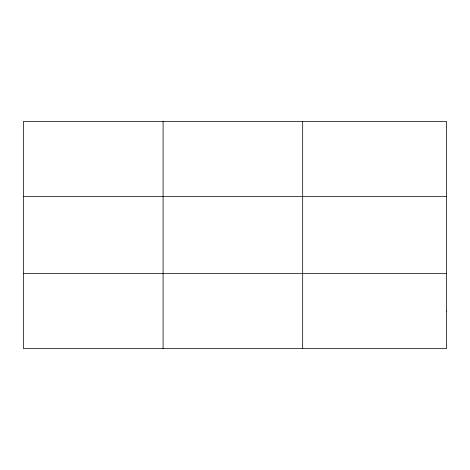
<?xml version="1.0" encoding="UTF-8"?>
<svg xmlns="http://www.w3.org/2000/svg" width="470" height="470" viewBox="0 0 470 470"><rect width="100%" height="100%" fill="white"/><g stroke="black" fill="none" stroke-linecap="round" stroke-linejoin="round"><path stroke-width="0.7" d="M163.09 121.36L163.09 348.64M302.68 121.36L302.68 348.64M23.5 196.366L446.5 196.366M23.5 273.634L446.5 273.634M446.5 311.14L446.5 348.64L23.5 348.64L23.5 121.36L446.5 121.36L446.5 311.14"/></g></svg>
